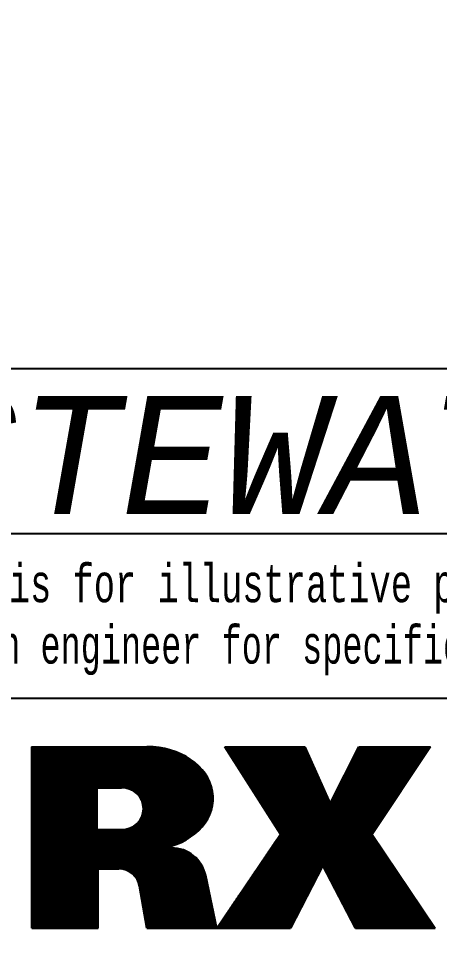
# Model space of a CAD drawing. Extents: x -13 to 356, y -85 to 125.
# Drawn here: x 16.907 to 19.049, y 3.164 to 7.893 of the extents above; entities that cross this region are included whole.
import ezdxf
from ezdxf.enums import TextEntityAlignment as Align

# ---------------------------------------------------------------- set-up
doc = ezdxf.new("R2010")
doc.units = 0
doc.header["$MEASUREMENT"] = 0
doc.layers.add('1', color=7, linetype='Continuous')
doc.layers.add('2', color=7, linetype='Continuous')
doc.styles.get("Standard").update_dxf_attribs({"font": 'monotxt.shx'})

# ---------------------------------------------------------------- blocks, each defined once
blk = doc.blocks.new('*U33', base_point=(17.4315, 3.87))
at = {"layer": '1', "color": 1, "linetype": 'Continuous'}
blk.add_arc((17.4315, 3.87), 0.1111, 90, 270, dxfattribs=at)
blk = doc.blocks.new('*U38', base_point=(17.5603, 3.9233))
at = {"layer": '1', "color": 1, "linetype": 'Continuous'}
blk.add_arc((17.5603, 3.9233), 0.3377, 105.2074, 270, dxfattribs=at)
blk = doc.blocks.new('*X13')
at = {"layer": '1', "color": 1, "linetype": 'Continuous'}
for p, q in [((-0.537, 0.2182), (-0.228, 0.5272)), ((-0.537, 0.221), (-0.2308, 0.5272)), ((-0.537, 0.2239), (-0.2336, 0.5272)), ((-0.537, 0.2267), (-0.2365, 0.5272)), ((-0.537, 0.2295), (-0.2393, 0.5272)), ((-0.537, 0.2324), (-0.2421, 0.5272)), ((-0.537, 0.2352), (-0.245, 0.5272)), ((-0.537, 0.238), (-0.2478, 0.5272)), ((-0.537, 0.2408), (-0.2506, 0.5272)), ((-0.537, 0.2437), (-0.2534, 0.5272)), ((-0.537, 0.2465), (-0.2563, 0.5272)), ((-0.537, 0.2493), (-0.2591, 0.5272)), ((-0.537, 0.2522), (-0.2619, 0.5272)), ((-0.537, 0.255), (-0.2648, 0.5272)), ((-0.537, 0.2578), (-0.2676, 0.5272)), ((-0.537, 0.2606), (-0.2704, 0.5272)), ((-0.537, 0.2635), (-0.2732, 0.5272)), ((-0.537, 0.2663), (-0.2761, 0.5272)), ((-0.537, 0.2691), (-0.2789, 0.5272)), ((-0.537, 0.272), (-0.2817, 0.5272)), ((-0.537, 0.2748), (-0.2846, 0.5272)), ((-0.537, 0.2776), (-0.2874, 0.5272)), ((-0.537, 0.2804), (-0.2902, 0.5272)), ((-0.537, 0.2833), (-0.293, 0.5272)), ((-0.537, 0.2861), (-0.2959, 0.5272)), ((-0.537, 0.2889), (-0.2987, 0.5272)), ((-0.537, 0.2918), (-0.3015, 0.5272)), ((-0.537, 0.2946), (-0.3044, 0.5272)), ((-0.537, 0.2974), (-0.3072, 0.5272)), ((-0.537, 0.3002), (-0.31, 0.5272)), ((-0.537, 0.3031), (-0.3128, 0.5272)), ((-0.537, 0.3059), (-0.3157, 0.5272)), ((-0.537, 0.3087), (-0.3185, 0.5272)), ((-0.537, 0.3116), (-0.3213, 0.5272)), ((-0.537, 0.3144), (-0.3242, 0.5272)), ((-0.537, 0.3172), (-0.327, 0.5272)), ((-0.537, 0.32), (-0.3298, 0.5272)), ((-0.537, 0.3229), (-0.3326, 0.5272)), ((-0.537, 0.3257), (-0.3355, 0.5272)), ((-0.537, 0.3285), (-0.3383, 0.5272)), ((-0.537, 0.3314), (-0.3411, 0.5272)), ((-0.537, 0.3342), (-0.344, 0.5272)), ((-0.537, 0.337), (-0.3468, 0.5272)), ((-0.537, 0.3398), (-0.3496, 0.5272)), ((-0.537, 0.3427), (-0.3524, 0.5272)), ((-0.537, 0.3455), (-0.3553, 0.5272)), ((-0.537, 0.3483), (-0.3581, 0.5272)), ((-0.537, 0.3512), (-0.3609, 0.5272)), ((-0.537, 0.354), (-0.3638, 0.5272)), ((-0.537, 0.3568), (-0.3666, 0.5272)), ((-0.537, 0.3596), (-0.3694, 0.5272)), ((-0.537, 0.3625), (-0.3722, 0.5272)), ((-0.537, 0.3653), (-0.3751, 0.5272)), ((-0.537, 0.3681), (-0.3779, 0.5272)), ((-0.537, 0.371), (-0.3807, 0.5272)), ((-0.537, 0.3738), (-0.3835, 0.5272)), ((-0.537, 0.3766), (-0.3864, 0.5272)), ((-0.537, 0.3794), (-0.3892, 0.5272)), ((-0.537, 0.3823), (-0.392, 0.5272)), ((-0.537, 0.3851), (-0.3949, 0.5272)), ((-0.537, 0.3879), (-0.3977, 0.5272)), ((-0.537, 0.3908), (-0.4005, 0.5272)), ((-0.537, 0.3936), (-0.4033, 0.5272)), ((-0.537, 0.3964), (-0.4062, 0.5272)), ((-0.537, 0.3992), (-0.409, 0.5272)), ((-0.537, 0.4021), (-0.4118, 0.5272)), ((-0.537, 0.4049), (-0.4147, 0.5272)), ((-0.537, 0.4077), (-0.4175, 0.5272)), ((-0.537, 0.4105), (-0.4203, 0.5272)), ((-0.537, 0.4134), (-0.4231, 0.5272)), ((-0.537, 0.4162), (-0.426, 0.5272)), ((-0.537, 0.419), (-0.4288, 0.5272)), ((-0.537, 0.4219), (-0.4316, 0.5272)), ((-0.537, 0.4247), (-0.4345, 0.5272)), ((-0.537, 0.4275), (-0.4373, 0.5272)), ((-0.537, 0.4303), (-0.4401, 0.5272)), ((-0.537, 0.4332), (-0.4429, 0.5272)), ((-0.537, 0.436), (-0.4458, 0.5272)), ((-0.537, 0.4388), (-0.4486, 0.5272)), ((-0.537, 0.4417), (-0.4514, 0.5272)), ((-0.537, 0.4445), (-0.4543, 0.5272)), ((-0.537, 0.4473), (-0.4571, 0.5272)), ((-0.537, 0.4501), (-0.4599, 0.5272)), ((-0.537, 0.453), (-0.4627, 0.5272)), ((-0.537, 0.4558), (-0.4656, 0.5272)), ((-0.537, 0.4586), (-0.4684, 0.5272)), ((-0.537, 0.4615), (-0.4712, 0.5272)), ((-0.537, 0.4643), (-0.4741, 0.5272)), ((-0.537, 0.4671), (-0.4769, 0.5272)), ((-0.537, 0.4699), (-0.4797, 0.5272)), ((-0.537, 0.4728), (-0.4825, 0.5272)), ((-0.537, 0.4756), (-0.4854, 0.5272)), ((-0.537, 0.4784), (-0.4882, 0.5272)), ((-0.537, 0.4813), (-0.491, 0.5272)), ((-0.537, 0.4841), (-0.4939, 0.5272)), ((-0.537, 0.4869), (-0.4967, 0.5272)), ((-0.537, 0.4897), (-0.4995, 0.5272)), ((-0.537, 0.4926), (-0.5023, 0.5272)), ((-0.537, 0.4954), (-0.5052, 0.5272)), ((-0.537, 0.4982), (-0.508, 0.5272)), ((-0.537, 0.5011), (-0.5108, 0.5272)), ((-0.537, 0.5039), (-0.5137, 0.5272)), ((-0.537, 0.5067), (-0.5165, 0.5272)), ((-0.537, 0.5095), (-0.5193, 0.5272)), ((-0.537, 0.5124), (-0.5221, 0.5272)), ((-0.537, 0.5152), (-0.525, 0.5272)), ((-0.537, 0.518), (-0.5278, 0.5272)), ((-0.537, 0.5209), (-0.5306, 0.5272)), ((-0.537, 0.5237), (-0.5335, 0.5272)), ((-0.537, 0.5265), (-0.5363, 0.5272)), ((-0.3445, 0.4079), (-0.2252, 0.5272)), ((-0.3417, 0.4079), (-0.2223, 0.5272)), ((-0.3388, 0.4079), (-0.2195, 0.5272)), ((-0.336, 0.4079), (-0.2167, 0.5272)), ((-0.3332, 0.4079), (-0.2138, 0.5272)), ((-0.3304, 0.4079), (-0.211, 0.5272)), ((-0.3275, 0.4079), (-0.2082, 0.5272)), ((-0.3247, 0.4079), (-0.2054, 0.5272)), ((-0.3219, 0.4079), (-0.2025, 0.5272)), ((-0.319, 0.4079), (-0.1997, 0.5272)), ((-0.3162, 0.4079), (-0.1969, 0.5272)), ((-0.3134, 0.4079), (-0.1942, 0.5271)), ((-0.3106, 0.4079), (-0.1914, 0.527)), ((-0.3077, 0.4079), (-0.1887, 0.5269)), ((-0.3049, 0.4079), (-0.1861, 0.5267)), ((-0.3021, 0.4079), (-0.1834, 0.5265)), ((-0.2992, 0.4079), (-0.1808, 0.5263)), ((-0.2964, 0.4079), (-0.1782, 0.5261)), ((-0.2936, 0.4079), (-0.1756, 0.5258)), ((-0.2908, 0.4079), (-0.1731, 0.5255)), ((-0.2879, 0.4079), (-0.1706, 0.5252)), ((-0.2851, 0.4079), (-0.1681, 0.5249)), ((-0.2823, 0.4079), (-0.1656, 0.5245)), ((-0.2794, 0.4079), (-0.1631, 0.5242)), ((-0.2766, 0.4079), (-0.1607, 0.5238)), ((-0.2738, 0.4078), (-0.1583, 0.5233)), ((-0.2711, 0.4077), (-0.1559, 0.5229)), ((-0.2685, 0.4075), (-0.1536, 0.5224)), ((-0.266, 0.4072), (-0.1512, 0.522)), ((-0.2635, 0.4068), (-0.1489, 0.5215)), ((-0.2612, 0.4063), (-0.1466, 0.5209)), ((-0.2589, 0.4058), (-0.1443, 0.5204)), ((-0.2567, 0.4051), (-0.142, 0.5198)), ((-0.2546, 0.4045), (-0.1398, 0.5192)), ((-0.2525, 0.4037), (-0.1375, 0.5187)), ((-0.2504, 0.4029), (-0.1353, 0.518)), ((-0.2485, 0.4021), (-0.1331, 0.5174)), ((-0.2465, 0.4012), (-0.131, 0.5167)), ((-0.2447, 0.4002), (-0.1288, 0.5161)), ((-0.2428, 0.3992), (-0.1267, 0.5154)), ((-0.2411, 0.3982), (-0.1246, 0.5147)), ((-0.2393, 0.3971), (-0.1224, 0.5139)), ((-0.2377, 0.3959), (-0.1204, 0.5132)), ((-0.236, 0.3947), (-0.1183, 0.5124)), ((-0.2345, 0.3935), (-0.1162, 0.5117)), ((-0.2329, 0.3922), (-0.1142, 0.5109)), ((-0.2314, 0.3908), (-0.1122, 0.5101)), ((-0.23, 0.3894), (-0.1102, 0.5092)), ((-0.2286, 0.388), (-0.1082, 0.5084)), ((-0.2272, 0.3865), (-0.1062, 0.5075)), ((-0.2259, 0.385), (-0.1043, 0.5067)), ((-0.2246, 0.3835), (-0.1023, 0.5058)), ((-0.2234, 0.3819), (-0.1004, 0.5049)), ((-0.2223, 0.3802), (-0.0985, 0.5039)), ((-0.2211, 0.3785), (-0.0966, 0.503)), ((-0.2201, 0.3767), (-0.0948, 0.502)), ((-0.2191, 0.3749), (-0.0929, 0.5011)), ((-0.2181, 0.373), (-0.0911, 0.5001)), ((-0.2172, 0.3711), (-0.0892, 0.4991)), ((-0.2163, 0.3691), (-0.0874, 0.498)), ((-0.2156, 0.3671), (-0.0856, 0.497)), ((-0.2148, 0.365), (-0.0839, 0.496)), ((-0.2142, 0.3628), (-0.0821, 0.4949)), ((-0.2136, 0.3606), (-0.0804, 0.4938)), ((-0.2131, 0.3583), (-0.0786, 0.4927)), ((-0.2127, 0.3559), (-0.0769, 0.4916)), ((-0.2123, 0.3534), (-0.0752, 0.4905)), ((-0.2121, 0.3508), (-0.0735, 0.4893)), ((-0.212, 0.348), (-0.0719, 0.4882)), ((-0.212, 0.3452), (-0.0702, 0.487)), ((-0.5327, -0.0009), (-0.0561, 0.4756)), ((-0.5298, -0.0009), (-0.0546, 0.4743)), ((-0.527, -0.0009), (-0.0532, 0.4729)), ((-0.5242, -0.0009), (-0.0517, 0.4715)), ((-0.5214, -0.0009), (-0.0503, 0.4701)), ((-0.5185, -0.0009), (-0.0489, 0.4687)), ((-0.343, 0.1717), (-0.0475, 0.4673)), ((-0.3402, 0.1717), (-0.0461, 0.4659)), ((-0.3374, 0.1717), (-0.0447, 0.4644)), ((-0.3346, 0.1717), (-0.0434, 0.4629)), ((-0.3317, 0.1717), (-0.042, 0.4614)), ((-0.3289, 0.1717), (-0.0407, 0.4599)), ((-0.2269, 0.3077), (-0.0576, 0.477)), ((-0.2198, 0.3176), (-0.0591, 0.4783)), ((-0.2169, 0.3233), (-0.0607, 0.4796)), ((-0.2151, 0.3279), (-0.0622, 0.4808)), ((-0.2139, 0.332), (-0.0638, 0.4821)), ((-0.2131, 0.3356), (-0.0654, 0.4833)), ((-0.2125, 0.339), (-0.067, 0.4846)), ((-0.2122, 0.3422), (-0.0686, 0.4858)), ((-0.3261, 0.1717), (-0.0395, 0.4584)), ((-0.3232, 0.1717), (-0.0382, 0.4568)), ((-0.3204, 0.1717), (-0.0369, 0.4552)), ((-0.3176, 0.1717), (-0.0357, 0.4536)), ((-0.3148, 0.1717), (-0.0345, 0.452)), ((-0.3119, 0.1717), (-0.0333, 0.4504)), ((-0.3091, 0.1717), (-0.0321, 0.4487)), ((-0.3063, 0.1717), (-0.031, 0.447)), ((-0.3034, 0.1717), (-0.0298, 0.4453)), ((-0.3006, 0.1717), (-0.0287, 0.4436)), ((-0.2978, 0.1717), (-0.0276, 0.4419)), ((-0.295, 0.1717), (-0.0266, 0.4401)), ((-0.2921, 0.1717), (-0.0255, 0.4383)), ((-0.2893, 0.1717), (-0.0245, 0.4365)), ((-0.2865, 0.1717), (-0.0235, 0.4347)), ((-0.2836, 0.1717), (-0.0225, 0.4328)), ((-0.537, 0.2154), (-0.3465, 0.4058)), ((-0.2809, 0.1717), (-0.0216, 0.4309)), ((-0.2782, 0.1715), (-0.0207, 0.429)), ((-0.2756, 0.1713), (-0.0198, 0.4271)), ((-0.2731, 0.1709), (-0.0189, 0.4251)), ((-0.2708, 0.1705), (-0.0181, 0.4232)), ((-0.2685, 0.17), (-0.0173, 0.4211)), ((-0.2662, 0.1694), (-0.0165, 0.4191)), ((-0.2641, 0.1687), (-0.0157, 0.417)), ((-0.262, 0.168), (-0.015, 0.4149)), ((-0.2599, 0.1672), (-0.0143, 0.4128)), ((-0.2579, 0.1663), (-0.0137, 0.4106)), ((-0.256, 0.1654), (-0.013, 0.4084)), ((-0.2542, 0.1644), (-0.0124, 0.4062)), ((-0.537, 0.2126), (-0.3465, 0.403)), ((-0.537, 0.2097), (-0.3465, 0.4002)), ((-0.537, 0.2069), (-0.3465, 0.3973)), ((-0.537, 0.2041), (-0.3465, 0.3945)), ((-0.537, 0.2012), (-0.3465, 0.3917)), ((-0.537, 0.1984), (-0.3465, 0.3888)), ((-0.537, 0.1956), (-0.3465, 0.386)), ((-0.537, 0.1928), (-0.3465, 0.3832)), ((-0.537, 0.1899), (-0.3465, 0.3804)), ((-0.2524, 0.1634), (-0.0119, 0.4039)), ((-0.2506, 0.1624), (-0.0114, 0.4016)), ((-0.2489, 0.1612), (-0.0109, 0.3992)), ((-0.2472, 0.1601), (-0.0105, 0.3968)), ((-0.2456, 0.1589), (-0.0101, 0.3944)), ((-0.244, 0.1576), (-0.0098, 0.3919)), ((-0.2425, 0.1563), (-0.0095, 0.3893)), ((-0.241, 0.1549), (-0.0092, 0.3868)), ((-0.2396, 0.1535), (-0.009, 0.3841)), ((-0.2382, 0.1521), (-0.0089, 0.3814)), ((-0.2369, 0.1506), (-0.0089, 0.3786)), ((-0.537, 0.1871), (-0.3465, 0.3775)), ((-0.537, 0.1843), (-0.3465, 0.3747)), ((-0.537, 0.1814), (-0.3465, 0.3719)), ((-0.537, 0.1786), (-0.3465, 0.369)), ((-0.537, 0.1758), (-0.3465, 0.3662)), ((-0.537, 0.173), (-0.3465, 0.3634)), ((-0.537, 0.1701), (-0.3465, 0.3606)), ((-0.537, 0.1673), (-0.3465, 0.3577)), ((-0.537, 0.1645), (-0.3465, 0.3549)), ((-0.537, 0.1616), (-0.3465, 0.3521)), ((-0.2356, 0.149), (-0.0089, 0.3758)), ((-0.1484, 0.2335), (-0.0089, 0.3729)), ((-0.1447, 0.2343), (-0.0091, 0.3699)), ((-0.1409, 0.2352), (-0.0093, 0.3669)), ((-0.1371, 0.2363), (-0.0097, 0.3637)), ((-0.1331, 0.2374), (-0.0101, 0.3604)), ((-0.129, 0.2387), (-0.0106, 0.3571)), ((-0.1248, 0.24), (-0.0113, 0.3536)), ((-0.537, 0.1588), (-0.3465, 0.3492)), ((-0.537, 0.156), (-0.3465, 0.3464)), ((-0.537, 0.1532), (-0.3465, 0.3436)), ((-0.537, 0.1503), (-0.3465, 0.3408)), ((-0.537, 0.1475), (-0.3465, 0.3379)), ((-0.537, 0.1447), (-0.3465, 0.3351)), ((-0.537, 0.1418), (-0.3465, 0.3323)), ((-0.537, 0.139), (-0.3465, 0.3295)), ((-0.537, 0.1362), (-0.3465, 0.3266)), ((-0.1205, 0.2415), (-0.0121, 0.3499)), ((-0.116, 0.2432), (-0.0131, 0.3461)), ((-0.1113, 0.2451), (-0.0143, 0.3421)), ((-0.1063, 0.2472), (-0.0157, 0.3379)), ((-0.1011, 0.2496), (-0.0174, 0.3333)), ((-0.0955, 0.2524), (-0.0194, 0.3285)), ((-0.537, 0.1334), (-0.3465, 0.3238)), ((-0.537, 0.1305), (-0.3465, 0.321)), ((-0.537, 0.1277), (-0.3465, 0.3181)), ((-0.537, 0.1249), (-0.3465, 0.3153)), ((-0.537, 0.1221), (-0.3465, 0.3125)), ((-0.537, 0.1192), (-0.3465, 0.3097)), ((-0.537, 0.1164), (-0.3465, 0.3068)), ((-0.537, 0.1136), (-0.3465, 0.304)), ((-0.537, 0.1107), (-0.3465, 0.3012)), ((-0.537, 0.1079), (-0.3465, 0.2983)), ((-0.5355, -0.0009), (-0.2326, 0.302)), ((-0.0895, 0.2556), (-0.022, 0.3231)), ((-0.0827, 0.2595), (-0.0252, 0.317)), ((-0.0748, 0.2646), (-0.0296, 0.3098)), ((-0.0642, 0.2724), (-0.0367, 0.2999)), ((-0.537, 0.1051), (-0.3465, 0.2955)), ((-0.537, 0.0004), (-0.2426, 0.2948)), ((-0.537, 0.1023), (-0.3465, 0.2927)), ((-0.537, 0.0033), (-0.2484, 0.2918)), ((-0.537, 0.0061), (-0.2532, 0.2899)), ((-0.537, 0.0994), (-0.3465, 0.2899)), ((-0.537, 0.0089), (-0.2574, 0.2885)), ((-0.537, 0.0117), (-0.2612, 0.2876)), ((-0.537, 0.0966), (-0.3465, 0.287)), ((-0.537, 0.0146), (-0.2647, 0.2869)), ((-0.537, 0.0174), (-0.268, 0.2864)), ((-0.537, 0.0202), (-0.2711, 0.2861)), ((-0.537, 0.0231), (-0.274, 0.286)), ((-0.537, 0.0259), (-0.2769, 0.286)), ((-0.537, 0.0287), (-0.2797, 0.286)), ((-0.537, 0.0315), (-0.2825, 0.286)), ((-0.537, 0.0344), (-0.2853, 0.286)), ((-0.537, 0.0372), (-0.2882, 0.286)), ((-0.537, 0.04), (-0.291, 0.286)), ((-0.537, 0.0429), (-0.2938, 0.286)), ((-0.537, 0.0457), (-0.2967, 0.286)), ((-0.537, 0.0485), (-0.2995, 0.286)), ((-0.537, 0.0513), (-0.3023, 0.286)), ((-0.537, 0.0542), (-0.3051, 0.286)), ((-0.537, 0.057), (-0.308, 0.286)), ((-0.537, 0.0598), (-0.3108, 0.286)), ((-0.537, 0.0627), (-0.3136, 0.286)), ((-0.537, 0.0655), (-0.3165, 0.286)), ((-0.537, 0.0683), (-0.3193, 0.286)), ((-0.537, 0.0711), (-0.3221, 0.286)), ((-0.537, 0.074), (-0.3249, 0.286)), ((-0.537, 0.0768), (-0.3278, 0.286)), ((-0.537, 0.0796), (-0.3306, 0.286)), ((-0.537, 0.0825), (-0.3334, 0.286)), ((-0.537, 0.0853), (-0.3363, 0.286)), ((-0.537, 0.0881), (-0.3391, 0.286)), ((-0.537, 0.0909), (-0.3419, 0.286)), ((-0.537, 0.0938), (-0.3447, 0.286)), ((-0.2344, 0.1475), (-0.149, 0.2328)), ((-0.2332, 0.1458), (-0.1462, 0.2328)), ((-0.2321, 0.1441), (-0.1433, 0.2328)), ((-0.231, 0.1424), (-0.1405, 0.2328)), ((-0.2299, 0.1406), (-0.1377, 0.2328)), ((-0.2289, 0.1388), (-0.1349, 0.2328)), ((-0.228, 0.1369), (-0.132, 0.2328)), ((-0.2271, 0.1349), (-0.1292, 0.2328)), ((-0.2263, 0.1329), (-0.1264, 0.2328)), ((-0.2255, 0.1309), (-0.1237, 0.2326)), ((-0.2248, 0.1287), (-0.1211, 0.2324)), ((-0.2242, 0.1265), (-0.1186, 0.2322)), ((-0.2236, 0.1243), (-0.116, 0.2318)), ((-0.2232, 0.1219), (-0.1136, 0.2315)), ((-0.2227, 0.1195), (-0.1112, 0.231)), ((-0.2223, 0.1171), (-0.1088, 0.2306)), ((-0.2219, 0.1147), (-0.1065, 0.23)), ((-0.2215, 0.1123), (-0.1043, 0.2295)), ((-0.2211, 0.1099), (-0.1021, 0.2289)), ((-0.2206, 0.1075), (-0.0999, 0.2282)), ((-0.2202, 0.105), (-0.0978, 0.2275)), ((-0.2198, 0.1026), (-0.0957, 0.2268)), ((-0.2194, 0.1002), (-0.0936, 0.226)), ((-0.219, 0.0978), (-0.0916, 0.2252)), ((-0.2185, 0.0954), (-0.0896, 0.2244)), ((-0.2181, 0.093), (-0.0876, 0.2235)), ((-0.2177, 0.0906), (-0.0857, 0.2226)), ((-0.2173, 0.0882), (-0.0838, 0.2216)), ((-0.2169, 0.0858), (-0.082, 0.2207)), ((-0.2165, 0.0834), (-0.0802, 0.2197)), ((-0.216, 0.081), (-0.0784, 0.2186)), ((-0.2156, 0.0785), (-0.0766, 0.2175)), ((-0.2152, 0.0761), (-0.0749, 0.2164)), ((-0.2148, 0.0737), (-0.0732, 0.2153)), ((-0.2144, 0.0713), (-0.0715, 0.2142)), ((-0.2139, 0.0689), (-0.0699, 0.213)), ((-0.2135, 0.0665), (-0.0683, 0.2118)), ((-0.2131, 0.0641), (-0.0667, 0.2105)), ((-0.2127, 0.0617), (-0.0651, 0.2092)), ((-0.2123, 0.0593), (-0.0636, 0.2079)), ((-0.2118, 0.0569), (-0.0621, 0.2066)), ((-0.2114, 0.0544), (-0.0606, 0.2053)), ((-0.211, 0.052), (-0.0592, 0.2039)), ((-0.2106, 0.0496), (-0.0578, 0.2025)), ((-0.2102, 0.0472), (-0.0564, 0.201)), ((-0.2098, 0.0448), (-0.055, 0.1995)), ((-0.2093, 0.0424), (-0.0537, 0.198)), ((-0.2089, 0.04), (-0.0524, 0.1965)), ((-0.2085, 0.0376), (-0.0511, 0.195)), ((-0.2081, 0.0352), (-0.0499, 0.1934)), ((-0.2077, 0.0328), (-0.0486, 0.1918)), ((-0.2072, 0.0303), (-0.0474, 0.1901)), ((-0.5157, -0.0009), (-0.344, 0.1708)), ((-0.5129, -0.0009), (-0.344, 0.1679)), ((-0.51, -0.0009), (-0.344, 0.1651)), ((-0.5072, -0.0009), (-0.344, 0.1623)), ((-0.2068, 0.0279), (-0.0463, 0.1885)), ((-0.2064, 0.0255), (-0.0452, 0.1868)), ((-0.206, 0.0231), (-0.0441, 0.1851)), ((-0.2056, 0.0207), (-0.043, 0.1833)), ((-0.2052, 0.0183), (-0.0419, 0.1815)), ((-0.2047, 0.0159), (-0.0409, 0.1797)), ((-0.2043, 0.0135), (-0.0399, 0.1778)), ((-0.2039, 0.0111), (-0.039, 0.176)), ((-0.2035, 0.0087), (-0.0381, 0.174)), ((-0.2031, 0.0062), (-0.0372, 0.1721)), ((-0.2026, 0.0038), (-0.0364, 0.1701)), ((-0.2022, 0.0014), (-0.0356, 0.1681)), ((-0.2017, -0.0009), (-0.0348, 0.166)), ((-0.1989, -0.0009), (-0.034, 0.1639)), ((-0.5044, -0.0009), (-0.344, 0.1595)), ((-0.5016, -0.0009), (-0.344, 0.1566)), ((-0.4987, -0.0009), (-0.344, 0.1538)), ((-0.4959, -0.0009), (-0.344, 0.151)), ((-0.4931, -0.0009), (-0.344, 0.1481)), ((-0.4902, -0.0009), (-0.344, 0.1453)), ((-0.4874, -0.0009), (-0.344, 0.1425)), ((-0.4846, -0.0009), (-0.344, 0.1397)), ((-0.4818, -0.0009), (-0.344, 0.1368)), ((-0.1961, -0.0009), (-0.0333, 0.1618)), ((-0.1933, -0.0009), (-0.0327, 0.1596)), ((-0.1904, -0.0009), (-0.0321, 0.1574)), ((-0.1876, -0.0009), (-0.0315, 0.1552)), ((-0.1848, -0.0009), (-0.031, 0.1529)), ((-0.1819, -0.0009), (-0.0305, 0.1505)), ((-0.1791, -0.0009), (-0.03, 0.1482)), ((-0.1763, -0.0009), (-0.0295, 0.1459)), ((-0.1735, -0.0009), (-0.029, 0.1435)), ((-0.1706, -0.0009), (-0.0285, 0.1412)), ((-0.1678, -0.0009), (-0.028, 0.1389)), ((-0.165, -0.0009), (-0.0275, 0.1365)), ((-0.4789, -0.0009), (-0.344, 0.134)), ((-0.4761, -0.0009), (-0.344, 0.1312)), ((-0.4733, -0.0009), (-0.344, 0.1283)), ((-0.4704, -0.0009), (-0.344, 0.1255)), ((-0.4676, -0.0009), (-0.344, 0.1227)), ((-0.4648, -0.0009), (-0.344, 0.1199)), ((-0.462, -0.0009), (-0.344, 0.117)), ((-0.4591, -0.0009), (-0.344, 0.1142)), ((-0.4563, -0.0009), (-0.344, 0.1114)), ((-0.4535, -0.0009), (-0.344, 0.1085)), ((-0.1621, -0.0009), (-0.027, 0.1342)), ((-0.1593, -0.0009), (-0.0266, 0.1318)), ((-0.1565, -0.0009), (-0.0261, 0.1295)), ((-0.1537, -0.0009), (-0.0256, 0.1272)), ((-0.1508, -0.0009), (-0.0251, 0.1248)), ((-0.148, -0.0009), (-0.0246, 0.1225)), ((-0.1452, -0.0009), (-0.0241, 0.1202)), ((-0.1423, -0.0009), (-0.0236, 0.1178)), ((-0.1395, -0.0009), (-0.0231, 0.1155)), ((-0.1367, -0.0009), (-0.0226, 0.1131)), ((-0.1339, -0.0009), (-0.0221, 0.1108)), ((-0.131, -0.0009), (-0.0216, 0.1085)), ((-0.4506, -0.0009), (-0.344, 0.1057)), ((-0.4478, -0.0009), (-0.344, 0.1029)), ((-0.445, -0.0009), (-0.344, 0.1001)), ((-0.4422, -0.0009), (-0.344, 0.0972)), ((-0.4393, -0.0009), (-0.344, 0.0944)), ((-0.4365, -0.0009), (-0.344, 0.0916)), ((-0.4337, -0.0009), (-0.344, 0.0887)), ((-0.4308, -0.0009), (-0.344, 0.0859)), ((-0.428, -0.0009), (-0.344, 0.0831)), ((-0.1282, -0.0009), (-0.0212, 0.1061)), ((-0.1254, -0.0009), (-0.0207, 0.1038)), ((-0.1225, -0.0009), (-0.0202, 0.1014)), ((-0.1197, -0.0009), (-0.0197, 0.0991)), ((-0.1169, -0.0009), (-0.0192, 0.0968)), ((-0.1141, -0.0009), (-0.0187, 0.0944)), ((-0.1112, -0.0009), (-0.0182, 0.0921)), ((-0.1084, -0.0009), (-0.0177, 0.0898)), ((-0.1056, -0.0009), (-0.0172, 0.0874)), ((-0.1027, -0.0009), (-0.0167, 0.0851)), ((-0.0999, -0.0009), (-0.0162, 0.0827)), ((-0.4252, -0.0009), (-0.344, 0.0803)), ((-0.4224, -0.0009), (-0.344, 0.0774)), ((-0.4195, -0.0009), (-0.344, 0.0746)), ((-0.4167, -0.0009), (-0.344, 0.0718)), ((-0.4139, -0.0009), (-0.344, 0.0689)), ((-0.411, -0.0009), (-0.344, 0.0661)), ((-0.4082, -0.0009), (-0.344, 0.0633)), ((-0.4054, -0.0009), (-0.344, 0.0605)), ((-0.4026, -0.0009), (-0.344, 0.0576)), ((-0.3997, -0.0009), (-0.344, 0.0548)), ((-0.0971, -0.0009), (-0.0158, 0.0804)), ((-0.0943, -0.0009), (-0.0153, 0.0781)), ((-0.0914, -0.0009), (-0.0148, 0.0757)), ((-0.0886, -0.0009), (-0.0143, 0.0734)), ((-0.0858, -0.0009), (-0.0138, 0.0711)), ((-0.0829, -0.0009), (-0.0133, 0.0687)), ((-0.0801, -0.0009), (-0.0128, 0.0664)), ((-0.0773, -0.0009), (-0.0123, 0.064)), ((-0.0745, -0.0009), (-0.0118, 0.0617)), ((-0.0716, -0.0009), (-0.0113, 0.0594)), ((-0.0688, -0.0009), (-0.0109, 0.057)), ((-0.066, -0.0009), (-0.0104, 0.0547)), ((-0.3969, -0.0009), (-0.344, 0.052)), ((-0.3941, -0.0009), (-0.344, 0.0491)), ((-0.3912, -0.0009), (-0.344, 0.0463)), ((-0.3884, -0.0009), (-0.344, 0.0435)), ((-0.3856, -0.0009), (-0.344, 0.0407)), ((-0.3828, -0.0009), (-0.344, 0.0378)), ((-0.3799, -0.0009), (-0.344, 0.035)), ((-0.3771, -0.0009), (-0.344, 0.0322)), ((-0.3743, -0.0009), (-0.344, 0.0293)), ((-0.0631, -0.0009), (-0.0099, 0.0524)), ((-0.0603, -0.0009), (-0.0094, 0.05)), ((-0.0575, -0.0009), (-0.0089, 0.0477)), ((-0.0547, -0.0009), (-0.0084, 0.0453)), ((-0.0518, -0.0009), (-0.0079, 0.043)), ((-0.049, -0.0009), (-0.0074, 0.0407)), ((-0.0462, -0.0009), (-0.0069, 0.0383)), ((-0.0433, -0.0009), (-0.0064, 0.036)), ((-0.0405, -0.0009), (-0.0059, 0.0337)), ((-0.0377, -0.0009), (-0.0055, 0.0313)), ((-0.0349, -0.0009), (-0.005, 0.029)), ((-0.3714, -0.0009), (-0.344, 0.0265)), ((-0.3686, -0.0009), (-0.344, 0.0237)), ((-0.3658, -0.0009), (-0.344, 0.0209)), ((-0.363, -0.0009), (-0.344, 0.018)), ((-0.3601, -0.0009), (-0.344, 0.0152)), ((-0.3573, -0.0009), (-0.344, 0.0124)), ((-0.3545, -0.0009), (-0.344, 0.0095)), ((-0.3516, -0.0009), (-0.344, 0.0067)), ((-0.3488, -0.0009), (-0.344, 0.0039)), ((-0.346, -0.0009), (-0.344, 0.0011)), ((-0.032, -0.0009), (-0.0045, 0.0266)), ((-0.0292, -0.0009), (-0.004, 0.0243)), ((-0.0264, -0.0009), (-0.0035, 0.022)), ((-0.0235, -0.0009), (-0.003, 0.0196)), ((-0.0207, -0.0009), (-0.0025, 0.0173)), ((-0.0179, -0.0009), (-0.002, 0.0149)), ((-0.0151, -0.0009), (-0.0015, 0.0126)), ((-0.0122, -0.0009), (-0.001, 0.0103)), ((-0.0094, -0.0009), (-0.0006, 0.0079)), ((-0.0066, -0.0009), (-0.0001, 0.0056)), ((-0.0037, -0.0009), (0.0004, 0.0033)), ((-0.0009, -0.0009), (0.0009, 0.0009))]:
    blk.add_line(p, q, dxfattribs=at)
blk = doc.blocks.new('*X14')
at = {"layer": '1', "color": 1, "linetype": 'Continuous'}
for p, q in [((-0.6338, -0.0002), (-0.1057, 0.5279)), ((-0.631, -0.0002), (-0.1029, 0.5279)), ((-0.6307, 0.0057), (-0.1085, 0.5279)), ((-0.6282, -0.0002), (-0.1, 0.5279)), ((-0.6253, -0.0002), (-0.0972, 0.5279)), ((-0.6248, 0.0144), (-0.1113, 0.5279)), ((-0.6225, -0.0002), (-0.0944, 0.5279)), ((-0.6197, -0.0002), (-0.0915, 0.5279)), ((-0.6189, 0.0231), (-0.1142, 0.5279)), ((-0.6168, -0.0002), (-0.0887, 0.5279)), ((-0.614, -0.0002), (-0.0859, 0.5279)), ((-0.613, 0.0318), (-0.117, 0.5279)), ((-0.6112, -0.0002), (-0.0831, 0.5279)), ((-0.6102, 0.5268), (-0.6091, 0.5279)), ((-0.6091, 0.5251), (-0.6063, 0.5279)), ((-0.6084, -0.0002), (-0.0802, 0.5279)), ((-0.608, 0.5234), (-0.6035, 0.5279)), ((-0.6072, 0.0406), (-0.1198, 0.5279)), ((-0.6069, 0.5217), (-0.6007, 0.5279)), ((-0.6058, 0.5199), (-0.5978, 0.5279)), ((-0.6055, -0.0002), (-0.0774, 0.5279)), ((-0.6047, 0.5182), (-0.595, 0.5279)), ((-0.6036, 0.5165), (-0.5922, 0.5279)), ((-0.6027, -0.0002), (-0.0746, 0.5279)), ((-0.6025, 0.5147), (-0.5893, 0.5279)), ((-0.6014, 0.513), (-0.5865, 0.5279)), ((-0.6013, 0.0493), (-0.1227, 0.5279)), ((-0.6003, 0.5113), (-0.5837, 0.5279)), ((-0.5999, -0.0002), (-0.0717, 0.5279)), ((-0.5992, 0.5095), (-0.5809, 0.5279)), ((-0.5981, 0.5078), (-0.578, 0.5279)), ((-0.597, -0.0002), (-0.0689, 0.5279)), ((-0.597, 0.5061), (-0.5752, 0.5279)), ((-0.5959, 0.5043), (-0.5724, 0.5279)), ((-0.5954, 0.058), (-0.1255, 0.5279)), ((-0.5948, 0.5026), (-0.5695, 0.5279)), ((-0.5942, -0.0002), (-0.0661, 0.5279)), ((-0.5937, 0.5009), (-0.5667, 0.5279)), ((-0.5926, 0.4992), (-0.5639, 0.5279)), ((-0.5915, 0.4974), (-0.5611, 0.5279)), ((-0.5914, -0.0002), (-0.0633, 0.5279)), ((-0.5904, 0.4957), (-0.5582, 0.5279)), ((-0.5895, 0.0667), (-0.1283, 0.5279)), ((-0.5893, 0.494), (-0.5554, 0.5279)), ((-0.5886, -0.0002), (-0.0604, 0.5279)), ((-0.5882, 0.4922), (-0.5526, 0.5279)), ((-0.5871, 0.4905), (-0.5497, 0.5279)), ((-0.586, 0.4888), (-0.5469, 0.5279)), ((-0.5857, -0.0002), (-0.0576, 0.5279)), ((-0.5849, 0.487), (-0.5441, 0.5279)), ((-0.5838, 0.4853), (-0.5413, 0.5279)), ((-0.5837, 0.0754), (-0.1311, 0.5279)), ((-0.5829, -0.0002), (-0.0548, 0.5279)), ((-0.5827, 0.4836), (-0.5384, 0.5279)), ((-0.5816, 0.4819), (-0.5356, 0.5279)), ((-0.5805, 0.4801), (-0.5328, 0.5279)), ((-0.5801, -0.0002), (-0.0519, 0.5279)), ((-0.5794, 0.4784), (-0.5299, 0.5279)), ((-0.5783, 0.4767), (-0.5271, 0.5279)), ((-0.5778, 0.0841), (-0.134, 0.5279)), ((-0.5772, -0.0002), (-0.0491, 0.5279)), ((-0.5772, 0.4749), (-0.5243, 0.5279)), ((-0.5761, 0.4732), (-0.5215, 0.5279)), ((-0.575, 0.4715), (-0.5186, 0.5279)), ((-0.5744, -0.0002), (-0.0463, 0.5279)), ((-0.5739, 0.4697), (-0.5158, 0.5279)), ((-0.5729, 0.468), (-0.513, 0.5279)), ((-0.5719, 0.0928), (-0.1368, 0.5279)), ((-0.5718, 0.4663), (-0.5102, 0.5279)), ((-0.5716, -0.0002), (-0.0435, 0.5279)), ((-0.5707, 0.4645), (-0.5073, 0.5279)), ((-0.5696, 0.4628), (-0.5045, 0.5279)), ((-0.5688, -0.0002), (-0.0406, 0.5279)), ((-0.5685, 0.4611), (-0.5017, 0.5279)), ((-0.5674, 0.4594), (-0.4988, 0.5279)), ((-0.5663, 0.4576), (-0.496, 0.5279)), ((-0.5659, -0.0002), (-0.0378, 0.5279)), ((-0.5652, 0.4559), (-0.4932, 0.5279)), ((-0.5641, 0.4542), (-0.4904, 0.5279)), ((-0.5631, -0.0002), (-0.035, 0.5279)), ((-0.563, 0.4524), (-0.4875, 0.5279)), ((-0.5619, 0.4507), (-0.4847, 0.5279)), ((-0.5608, 0.449), (-0.4819, 0.5279)), ((-0.5603, -0.0002), (-0.0321, 0.5279)), ((-0.5597, 0.4472), (-0.479, 0.5279)), ((-0.5586, 0.4455), (-0.4762, 0.5279)), ((-0.5575, 0.4438), (-0.4734, 0.5279)), ((-0.5574, -0.0002), (-0.0293, 0.5279)), ((-0.5564, 0.4421), (-0.4706, 0.5279)), ((-0.5553, 0.4403), (-0.4677, 0.5279)), ((-0.5546, -0.0002), (-0.0265, 0.5279)), ((-0.5542, 0.4386), (-0.4649, 0.5279)), ((-0.5531, 0.4369), (-0.4621, 0.5279)), ((-0.552, 0.4351), (-0.4592, 0.5279)), ((-0.5518, -0.0002), (-0.0237, 0.5279)), ((-0.5509, 0.4334), (-0.4564, 0.5279)), ((-0.5498, 0.4317), (-0.4536, 0.5279)), ((-0.549, -0.0002), (-0.0208, 0.5279)), ((-0.5487, 0.4299), (-0.4508, 0.5279)), ((-0.5476, 0.4282), (-0.4479, 0.5279)), ((-0.5465, 0.4265), (-0.4451, 0.5279)), ((-0.5461, -0.0002), (-0.018, 0.5279)), ((-0.5454, 0.4247), (-0.4423, 0.5279)), ((-0.5443, 0.423), (-0.4394, 0.5279)), ((-0.5433, -0.0002), (-0.0152, 0.5279)), ((-0.5432, 0.4213), (-0.4366, 0.5279)), ((-0.5421, 0.4196), (-0.4338, 0.5279)), ((-0.541, 0.4178), (-0.431, 0.5279)), ((-0.5405, -0.0002), (-0.0144, 0.5258)), ((-0.5399, 0.4161), (-0.4281, 0.5279)), ((-0.5388, 0.4144), (-0.4253, 0.5279)), ((-0.5377, 0.4126), (-0.4225, 0.5279)), ((-0.5376, -0.0002), (-0.02, 0.5174)), ((-0.5366, 0.4109), (-0.4196, 0.5279)), ((-0.5355, 0.4092), (-0.4168, 0.5279)), ((-0.5344, 0.4074), (-0.414, 0.5279)), ((-0.5333, 0.4057), (-0.4112, 0.5279)), ((-0.5322, 0.404), (-0.4083, 0.5279)), ((-0.5311, 0.4023), (-0.4055, 0.5279)), ((-0.53, 0.4005), (-0.4027, 0.5279)), ((-0.5289, 0.3988), (-0.3998, 0.5279)), ((-0.5278, 0.3971), (-0.397, 0.5279)), ((-0.5267, 0.3953), (-0.3942, 0.5279)), ((-0.5256, 0.3936), (-0.3914, 0.5279)), ((-0.5245, 0.3919), (-0.3885, 0.5279)), ((-0.5234, 0.3901), (-0.3857, 0.5279)), ((-0.5223, 0.3884), (-0.3829, 0.5279)), ((-0.5212, 0.3867), (-0.38, 0.5279)), ((-0.5201, 0.3849), (-0.3782, 0.5269)), ((-0.5191, 0.3832), (-0.3773, 0.525)), ((-0.518, 0.3815), (-0.3764, 0.523)), ((-0.5169, 0.3798), (-0.3756, 0.521)), ((-0.5158, 0.378), (-0.3747, 0.5191)), ((-0.5147, 0.3763), (-0.3738, 0.5171)), ((-0.5136, 0.3746), (-0.3729, 0.5152)), ((-0.304, 0.3636), (-0.1396, 0.5279)), ((-0.3011, 0.3692), (-0.1425, 0.5279)), ((-0.2982, 0.3749), (-0.1453, 0.5279)), ((-0.2954, 0.3806), (-0.1481, 0.5279)), ((-0.2925, 0.3863), (-0.1509, 0.5279)), ((-0.2897, 0.392), (-0.1538, 0.5279)), ((-0.2868, 0.3977), (-0.1566, 0.5279)), ((-0.284, 0.4034), (-0.1594, 0.5279)), ((-0.2811, 0.409), (-0.1623, 0.5279)), ((-0.2782, 0.4147), (-0.1651, 0.5279)), ((-0.2754, 0.4204), (-0.1679, 0.5279)), ((-0.2725, 0.4261), (-0.1707, 0.5279)), ((-0.2697, 0.4318), (-0.1736, 0.5279)), ((-0.2668, 0.4375), (-0.1764, 0.5279)), ((-0.264, 0.4431), (-0.1792, 0.5279)), ((-0.2611, 0.4488), (-0.1821, 0.5279)), ((-0.2582, 0.4545), (-0.1849, 0.5279)), ((-0.2554, 0.4602), (-0.1877, 0.5279)), ((-0.2525, 0.4659), (-0.1905, 0.5279)), ((-0.2497, 0.4716), (-0.1934, 0.5279)), ((-0.2468, 0.4773), (-0.1962, 0.5279)), ((-0.244, 0.4829), (-0.199, 0.5279)), ((-0.2411, 0.4886), (-0.2019, 0.5279)), ((-0.2382, 0.4943), (-0.2047, 0.5279)), ((-0.2354, 0.5), (-0.2075, 0.5279)), ((-0.2325, 0.5057), (-0.2103, 0.5279)), ((-0.2297, 0.5114), (-0.2132, 0.5279)), ((-0.2268, 0.5171), (-0.216, 0.5279)), ((-0.224, 0.5227), (-0.2188, 0.5279)), ((-0.5348, -0.0002), (-0.0255, 0.509)), ((-0.532, -0.0002), (-0.0311, 0.5006)), ((-0.5292, -0.0002), (-0.0367, 0.4923)), ((-0.5125, 0.3728), (-0.3721, 0.5132)), ((-0.5114, 0.3711), (-0.3712, 0.5113)), ((-0.5103, 0.3694), (-0.3703, 0.5093)), ((-0.5092, 0.3676), (-0.3694, 0.5074)), ((-0.5081, 0.3659), (-0.3686, 0.5054)), ((-0.507, 0.3642), (-0.3677, 0.5035)), ((-0.5059, 0.3625), (-0.3668, 0.5015)), ((-0.5048, 0.3607), (-0.3659, 0.4996)), ((-0.5037, 0.359), (-0.3651, 0.4976)), ((-0.5026, 0.3573), (-0.3642, 0.4956)), ((-0.5015, 0.3555), (-0.3633, 0.4937)), ((-0.5004, 0.3538), (-0.3624, 0.4917)), ((-0.4993, 0.3521), (-0.3616, 0.4898)), ((-0.4982, 0.3503), (-0.3607, 0.4878)), ((-0.5263, -0.0002), (-0.0422, 0.4839)), ((-0.5235, -0.0002), (-0.0478, 0.4755)), ((-0.5207, -0.0002), (-0.0534, 0.4671)), ((-0.4971, 0.3486), (-0.3598, 0.4859)), ((-0.496, 0.3469), (-0.3589, 0.4839)), ((-0.4949, 0.3451), (-0.3581, 0.482)), ((-0.4938, 0.3434), (-0.3572, 0.48)), ((-0.4927, 0.3417), (-0.3563, 0.4781)), ((-0.4916, 0.34), (-0.3554, 0.4761)), ((-0.4905, 0.3382), (-0.3546, 0.4742)), ((-0.4894, 0.3365), (-0.3537, 0.4722)), ((-0.4883, 0.3348), (-0.3528, 0.4702)), ((-0.4872, 0.333), (-0.3519, 0.4683)), ((-0.4861, 0.3313), (-0.3511, 0.4663)), ((-0.485, 0.3296), (-0.3502, 0.4644)), ((-0.4839, 0.3278), (-0.3493, 0.4624)), ((-0.4828, 0.3261), (-0.3485, 0.4605)), ((-0.5178, -0.0002), (-0.0589, 0.4587)), ((-0.515, -0.0002), (-0.0645, 0.4503)), ((-0.5122, -0.0002), (-0.0701, 0.4419)), ((-0.5094, -0.0002), (-0.0756, 0.4335)), ((-0.4817, 0.3244), (-0.3476, 0.4585)), ((-0.4806, 0.3227), (-0.3467, 0.4566)), ((-0.4795, 0.3209), (-0.3458, 0.4546)), ((-0.4784, 0.3192), (-0.345, 0.4527)), ((-0.4773, 0.3175), (-0.3441, 0.4507)), ((-0.4762, 0.3157), (-0.3432, 0.4488)), ((-0.4751, 0.314), (-0.3423, 0.4468)), ((-0.474, 0.3123), (-0.3415, 0.4448)), ((-0.4729, 0.3105), (-0.3406, 0.4429)), ((-0.4718, 0.3088), (-0.3397, 0.4409)), ((-0.4707, 0.3071), (-0.3388, 0.439)), ((-0.4696, 0.3053), (-0.338, 0.437)), ((-0.4685, 0.3036), (-0.3371, 0.4351)), ((-0.4674, 0.3019), (-0.3362, 0.4331)), ((-0.4663, 0.3002), (-0.3353, 0.4312)), ((-0.4652, 0.2984), (-0.3345, 0.4292)), ((-0.4642, 0.2967), (-0.3336, 0.4273)), ((-0.4631, 0.295), (-0.3327, 0.4253)), ((-0.462, 0.2932), (-0.3318, 0.4234)), ((-0.4609, 0.2915), (-0.331, 0.4214)), ((-0.4598, 0.2898), (-0.3301, 0.4195)), ((-0.4587, 0.288), (-0.3292, 0.4175)), ((-0.4576, 0.2863), (-0.3283, 0.4155)), ((-0.4565, 0.2846), (-0.3275, 0.4136)), ((-0.4554, 0.2829), (-0.3266, 0.4116)), ((-0.4543, 0.2811), (-0.3257, 0.4097)), ((-0.4532, 0.2794), (-0.3248, 0.4077)), ((-0.4521, 0.2777), (-0.324, 0.4058)), ((-0.3254, 0.1808), (-0.0812, 0.4251)), ((-0.3245, 0.179), (-0.0868, 0.4167)), ((-0.3235, 0.1771), (-0.0923, 0.4083)), ((-0.519, 0.1711), (-0.3117, 0.3784)), ((-0.5132, 0.1798), (-0.3126, 0.3804)), ((-0.5073, 0.1885), (-0.3135, 0.3823)), ((-0.5014, 0.1972), (-0.3143, 0.3843)), ((-0.4955, 0.2059), (-0.3152, 0.3862)), ((-0.4897, 0.2146), (-0.3161, 0.3882)), ((-0.4838, 0.2233), (-0.317, 0.3901)), ((-0.4779, 0.232), (-0.3178, 0.3921)), ((-0.4721, 0.2407), (-0.3187, 0.3941)), ((-0.4662, 0.2494), (-0.3196, 0.396)), ((-0.4603, 0.2581), (-0.3205, 0.398)), ((-0.4544, 0.2668), (-0.3213, 0.3999)), ((-0.451, 0.2759), (-0.3231, 0.4038)), ((-0.4499, 0.2742), (-0.3222, 0.4019)), ((-0.3225, 0.1753), (-0.0979, 0.3999)), ((-0.3216, 0.1734), (-0.1035, 0.3915)), ((-0.3206, 0.1715), (-0.109, 0.3831)), ((-0.566, 0.1015), (-0.3047, 0.3628)), ((-0.5602, 0.1102), (-0.3056, 0.3647)), ((-0.5543, 0.1189), (-0.3065, 0.3667)), ((-0.5484, 0.1276), (-0.3073, 0.3687)), ((-0.5425, 0.1363), (-0.3082, 0.3706)), ((-0.5367, 0.145), (-0.3091, 0.3726)), ((-0.5308, 0.1537), (-0.31, 0.3745)), ((-0.5249, 0.1624), (-0.3108, 0.3765)), ((-0.3196, 0.1697), (-0.1146, 0.3747)), ((-0.3187, 0.1678), (-0.1202, 0.3663)), ((-0.3177, 0.1659), (-0.1257, 0.3579)), ((-0.3167, 0.1641), (-0.1313, 0.3495)), ((-0.3158, 0.1622), (-0.1369, 0.3412)), ((-0.3148, 0.1604), (-0.1424, 0.3328)), ((-0.3139, 0.1585), (-0.148, 0.3244)), ((-0.3129, 0.1566), (-0.1535, 0.316)), ((-0.3119, 0.1548), (-0.1591, 0.3076)), ((-0.311, 0.1529), (-0.1647, 0.2992)), ((-0.31, 0.151), (-0.1702, 0.2908)), ((-0.309, 0.1492), (-0.1758, 0.2824)), ((-0.3081, 0.1473), (-0.1814, 0.274)), ((-0.3071, 0.1455), (-0.1817, 0.2708)), ((-0.3061, 0.1436), (-0.1806, 0.2691)), ((-0.3052, 0.1417), (-0.1795, 0.2674)), ((-0.3042, 0.1399), (-0.1783, 0.2657)), ((-0.3032, 0.138), (-0.1772, 0.2641)), ((-0.3023, 0.1361), (-0.176, 0.2624)), ((-0.3013, 0.1343), (-0.1749, 0.2607)), ((-0.3003, 0.1324), (-0.1738, 0.259)), ((-0.2994, 0.1306), (-0.1726, 0.2573)), ((-0.2984, 0.1287), (-0.1715, 0.2556)), ((-0.2974, 0.1268), (-0.1704, 0.2539)), ((-0.2965, 0.125), (-0.1692, 0.2522)), ((-0.2955, 0.1231), (-0.1681, 0.2505)), ((-0.2945, 0.1213), (-0.1669, 0.2488)), ((-0.2936, 0.1194), (-0.1658, 0.2471)), ((-0.2926, 0.1175), (-0.1647, 0.2454)), ((-0.2916, 0.1157), (-0.1635, 0.2438)), ((-0.2907, 0.1138), (-0.1624, 0.2421)), ((-0.2897, 0.1119), (-0.1613, 0.2404)), ((-0.2887, 0.1101), (-0.1601, 0.2387)), ((-0.2878, 0.1082), (-0.159, 0.237)), ((-0.2868, 0.1064), (-0.1578, 0.2353)), ((-0.2858, 0.1045), (-0.1567, 0.2336)), ((-0.2849, 0.1026), (-0.1556, 0.2319)), ((-0.2839, 0.1008), (-0.1544, 0.2302)), ((-0.2829, 0.0989), (-0.1533, 0.2285)), ((-0.282, 0.097), (-0.1522, 0.2268)), ((-0.281, 0.0952), (-0.151, 0.2252)), ((-0.28, 0.0933), (-0.1499, 0.2235)), ((-0.2791, 0.0915), (-0.1488, 0.2218)), ((-0.2781, 0.0896), (-0.1476, 0.2201)), ((-0.2771, 0.0877), (-0.1465, 0.2184)), ((-0.2762, 0.0859), (-0.1453, 0.2167)), ((-0.2752, 0.084), (-0.1442, 0.215)), ((-0.2742, 0.0821), (-0.1431, 0.2133)), ((-0.2733, 0.0803), (-0.1419, 0.2116)), ((-0.2723, 0.0784), (-0.1408, 0.2099)), ((-0.2713, 0.0766), (-0.1397, 0.2082)), ((-0.2704, 0.0747), (-0.1385, 0.2066)), ((-0.2694, 0.0728), (-0.1374, 0.2049)), ((-0.2684, 0.071), (-0.1362, 0.2032)), ((-0.2675, 0.0691), (-0.1351, 0.2015)), ((-0.2665, 0.0672), (-0.134, 0.1998)), ((-0.2655, 0.0654), (-0.1328, 0.1981)), ((-0.2646, 0.0635), (-0.1317, 0.1964)), ((-0.2636, 0.0617), (-0.1306, 0.1947)), ((-0.2626, 0.0598), (-0.1294, 0.193)), ((-0.2617, 0.0579), (-0.1283, 0.1913)), ((-0.2607, 0.0561), (-0.1271, 0.1896)), ((-0.5065, -0.0002), (-0.3292, 0.1771)), ((-0.5037, -0.0002), (-0.3322, 0.1713)), ((-0.5009, -0.0002), (-0.3351, 0.1655)), ((-0.2597, 0.0542), (-0.126, 0.188)), ((-0.2588, 0.0523), (-0.1249, 0.1863)), ((-0.2578, 0.0505), (-0.1237, 0.1846)), ((-0.2568, 0.0486), (-0.1226, 0.1829)), ((-0.2559, 0.0468), (-0.1215, 0.1812)), ((-0.2549, 0.0449), (-0.1203, 0.1795)), ((-0.254, 0.043), (-0.1192, 0.1778)), ((-0.253, 0.0412), (-0.118, 0.1761)), ((-0.252, 0.0393), (-0.1169, 0.1744)), ((-0.2511, 0.0374), (-0.1158, 0.1727)), ((-0.2501, 0.0356), (-0.1146, 0.171)), ((-0.2491, 0.0337), (-0.1135, 0.1694)), ((-0.2482, 0.0319), (-0.1124, 0.1677)), ((-0.2472, 0.03), (-0.1112, 0.166)), ((-0.2462, 0.0281), (-0.1101, 0.1643)), ((-0.2453, 0.0263), (-0.1089, 0.1626)), ((-0.498, -0.0002), (-0.3381, 0.1597)), ((-0.4952, -0.0002), (-0.3411, 0.1539)), ((-0.4924, -0.0002), (-0.3441, 0.1481)), ((-0.4896, -0.0002), (-0.347, 0.1423)), ((-0.4867, -0.0002), (-0.35, 0.1365)), ((-0.2443, 0.0244), (-0.1078, 0.1609)), ((-0.2433, 0.0225), (-0.1067, 0.1592)), ((-0.2424, 0.0207), (-0.1055, 0.1575)), ((-0.2414, 0.0188), (-0.1044, 0.1558)), ((-0.2404, 0.017), (-0.1033, 0.1541)), ((-0.2395, 0.0151), (-0.1021, 0.1524)), ((-0.2385, 0.0132), (-0.101, 0.1507)), ((-0.2375, 0.0114), (-0.0998, 0.1491)), ((-0.2366, 0.0095), (-0.0987, 0.1474)), ((-0.2356, 0.0077), (-0.0976, 0.1457)), ((-0.2346, 0.0058), (-0.0964, 0.144)), ((-0.2337, 0.0039), (-0.0953, 0.1423)), ((-0.2327, 0.0021), (-0.0942, 0.1406)), ((-0.2317, 0.0002), (-0.093, 0.1389)), ((-0.2293, -0.0002), (-0.0919, 0.1372)), ((-0.2265, -0.0002), (-0.0907, 0.1355)), ((-0.4839, -0.0002), (-0.353, 0.1307)), ((-0.4811, -0.0002), (-0.356, 0.1249)), ((-0.4782, -0.0002), (-0.3589, 0.1191)), ((-0.4754, -0.0002), (-0.3619, 0.1133)), ((-0.2237, -0.0002), (-0.0896, 0.1338)), ((-0.2209, -0.0002), (-0.0885, 0.1321)), ((-0.218, -0.0002), (-0.0873, 0.1305)), ((-0.2152, -0.0002), (-0.0862, 0.1288)), ((-0.2124, -0.0002), (-0.0851, 0.1271)), ((-0.2095, -0.0002), (-0.0839, 0.1254)), ((-0.2067, -0.0002), (-0.0828, 0.1237)), ((-0.2039, -0.0002), (-0.0816, 0.122)), ((-0.2011, -0.0002), (-0.0805, 0.1203)), ((-0.1982, -0.0002), (-0.0794, 0.1186)), ((-0.1954, -0.0002), (-0.0782, 0.1169)), ((-0.1926, -0.0002), (-0.0771, 0.1152)), ((-0.1897, -0.0002), (-0.076, 0.1135)), ((-0.1869, -0.0002), (-0.0748, 0.1119)), ((-0.1841, -0.0002), (-0.0737, 0.1102)), ((-0.1813, -0.0002), (-0.0725, 0.1085)), ((-0.4726, -0.0002), (-0.3649, 0.1075)), ((-0.4698, -0.0002), (-0.3679, 0.1016)), ((-0.4669, -0.0002), (-0.3708, 0.0958)), ((-0.4641, -0.0002), (-0.3738, 0.09)), ((-0.4613, -0.0002), (-0.3768, 0.0842)), ((-0.1784, -0.0002), (-0.0714, 0.1068)), ((-0.1756, -0.0002), (-0.0703, 0.1051)), ((-0.1728, -0.0002), (-0.0691, 0.1034)), ((-0.1699, -0.0002), (-0.068, 0.1017)), ((-0.1671, -0.0002), (-0.0669, 0.1)), ((-0.1643, -0.0002), (-0.0657, 0.0983)), ((-0.1615, -0.0002), (-0.0646, 0.0966)), ((-0.1586, -0.0002), (-0.0634, 0.0949)), ((-0.1558, -0.0002), (-0.0623, 0.0933)), ((-0.153, -0.0002), (-0.0612, 0.0916)), ((-0.1501, -0.0002), (-0.06, 0.0899)), ((-0.1473, -0.0002), (-0.0589, 0.0882)), ((-0.1445, -0.0002), (-0.0578, 0.0865)), ((-0.1417, -0.0002), (-0.0566, 0.0848)), ((-0.1388, -0.0002), (-0.0555, 0.0831)), ((-0.136, -0.0002), (-0.0544, 0.0814)), ((-0.4584, -0.0002), (-0.3798, 0.0784)), ((-0.4556, -0.0002), (-0.3827, 0.0726)), ((-0.4528, -0.0002), (-0.3857, 0.0668)), ((-0.45, -0.0002), (-0.3887, 0.061)), ((-0.4471, -0.0002), (-0.3917, 0.0552)), ((-0.1332, -0.0002), (-0.0532, 0.0797)), ((-0.1304, -0.0002), (-0.0521, 0.078)), ((-0.1275, -0.0002), (-0.0509, 0.0763)), ((-0.1247, -0.0002), (-0.0498, 0.0746)), ((-0.1219, -0.0002), (-0.0487, 0.073)), ((-0.119, -0.0002), (-0.0475, 0.0713)), ((-0.1162, -0.0002), (-0.0464, 0.0696)), ((-0.1134, -0.0002), (-0.0453, 0.0679)), ((-0.1106, -0.0002), (-0.0441, 0.0662)), ((-0.1077, -0.0002), (-0.043, 0.0645)), ((-0.1049, -0.0002), (-0.0418, 0.0628)), ((-0.1021, -0.0002), (-0.0407, 0.0611)), ((-0.0992, -0.0002), (-0.0396, 0.0594)), ((-0.0964, -0.0002), (-0.0384, 0.0577)), ((-0.0936, -0.0002), (-0.0373, 0.056)), ((-0.0908, -0.0002), (-0.0362, 0.0544)), ((-0.4443, -0.0002), (-0.3946, 0.0494)), ((-0.4415, -0.0002), (-0.3976, 0.0436)), ((-0.4386, -0.0002), (-0.4006, 0.0378)), ((-0.4358, -0.0002), (-0.4036, 0.032)), ((-0.0879, -0.0002), (-0.035, 0.0527)), ((-0.0851, -0.0002), (-0.0339, 0.051)), ((-0.0823, -0.0002), (-0.0327, 0.0493)), ((-0.0794, -0.0002), (-0.0316, 0.0476)), ((-0.0766, -0.0002), (-0.0305, 0.0459)), ((-0.0738, -0.0002), (-0.0293, 0.0442)), ((-0.071, -0.0002), (-0.0282, 0.0425)), ((-0.0681, -0.0002), (-0.0271, 0.0408)), ((-0.0653, -0.0002), (-0.0259, 0.0391)), ((-0.0625, -0.0002), (-0.0248, 0.0374)), ((-0.0596, -0.0002), (-0.0236, 0.0358)), ((-0.0568, -0.0002), (-0.0225, 0.0341)), ((-0.054, -0.0002), (-0.0214, 0.0324)), ((-0.0512, -0.0002), (-0.0202, 0.0307)), ((-0.0483, -0.0002), (-0.0191, 0.029)), ((-0.0455, -0.0002), (-0.018, 0.0273)), ((-0.433, -0.0002), (-0.4066, 0.0262)), ((-0.4302, -0.0002), (-0.4095, 0.0204)), ((-0.4273, -0.0002), (-0.4125, 0.0146)), ((-0.4245, -0.0002), (-0.4155, 0.0088)), ((-0.4217, -0.0002), (-0.4185, 0.003)), ((-0.0427, -0.0002), (-0.0168, 0.0256)), ((-0.0398, -0.0002), (-0.0157, 0.0239)), ((-0.037, -0.0002), (-0.0145, 0.0222)), ((-0.0342, -0.0002), (-0.0134, 0.0205)), ((-0.0314, -0.0002), (-0.0123, 0.0188)), ((-0.0285, -0.0002), (-0.0111, 0.0172)), ((-0.0257, -0.0002), (-0.01, 0.0155)), ((-0.0229, -0.0002), (-0.0089, 0.0138)), ((-0.02, -0.0002), (-0.0077, 0.0121)), ((-0.0172, -0.0002), (-0.0066, 0.0104)), ((-0.0144, -0.0002), (-0.0054, 0.0087)), ((-0.0116, -0.0002), (-0.0043, 0.007)), ((-0.0087, -0.0002), (-0.0032, 0.0053)), ((-0.0059, -0.0002), (-0.002, 0.0036)), ((-0.0031, -0.0002), (-0.0009, 0.0019)), ((-0.0002, -0.0002), (0.0002, 0.0002))]:
    blk.add_line(p, q, dxfattribs=at)

msp = doc.modelspace()

# ---------------------------------------------------------------- linework, layer by layer
at = {"layer": '1', "color": 5, "linetype": 'Continuous'}
for p, q in [((21.5, 6.109), (14.4702, 6.109)), ((21.5, 5.2701), (14.4702, 5.2701)), ((21.5, 4.4312), (14.4702, 4.4312))]:
    msp.add_line(p, q, dxfattribs=at)
at = {"layer": '1', "color": 1, "linetype": 'Continuous'}
for p, q in [((16.9738, 3.2613), (16.9738, 4.1855)), ((16.9738, 4.1855), (17.5603, 4.1855)), ((18.2396, 3.741), (17.9575, 4.1855)), ((17.9575, 4.1855), (18.3639, 4.1855)), ((18.3639, 4.1855), (18.4936, 3.8959)), ((18.4936, 3.8959), (18.6391, 4.1855)), ((18.6391, 4.1855), (19.0037, 4.1855)), ((19.0037, 4.1855), (18.7069, 3.7379)), ((17.3071, 3.7634), (17.3071, 3.9766)), ((17.3071, 3.9766), (17.4315, 3.9766)), ((17.3071, 3.7634), (17.4315, 3.7634)), ((17.9158, 3.2613), (18.2396, 3.741)), ((18.7069, 3.7379), (19.0275, 3.2613)), ((17.6489, 3.6703), (17.6856, 3.6703)), ((17.3115, 3.2613), (17.3115, 3.5634)), ((17.3115, 3.5634), (17.4181, 3.5634)), ((18.4554, 3.5813), (18.2913, 3.2613)), ((18.6214, 3.2613), (18.4554, 3.5813)), ((17.9158, 3.2613), (17.8596, 3.5291)), ((17.5603, 3.2613), (17.5232, 3.475)), ((16.9738, 3.2613), (17.3115, 3.2613)), ((17.5603, 3.2613), (17.9158, 3.2613)), ((17.9158, 3.2613), (18.2913, 3.2613)), ((18.6214, 3.2613), (19.0275, 3.2613))]:
    msp.add_line(p, q, dxfattribs=at)
for centre, radius, start in [((17.6856, 3.4926), 0.1777, 11.8514), ((17.4181, 3.4568), 0.1066, 9.8514)]:
    msp.add_arc(centre, radius, start, 90, dxfattribs=at)
at = {"layer": '2', "color": 5, "linetype": 'Continuous'}
msp.add_arc((59.8693, 9.0033), 46, 142.76711, 270.00003, dxfattribs=at)

# ---------------------------------------------------------------- block references
at = {"layer": '1', "xscale": 1.75, "yscale": 1.75, "zscale": 1.75}
for name, p in [('*X13', (17.9135, 3.2629)), ('*X14', (19.0265, 3.2617))]:
    msp.add_blockref(name, p, dxfattribs=at)
at = {"layer": '1', "color": 1, "rotation": 180}
for name, p, yscale in [('*U38', (17.5603, 3.9233), 0.77631579), ('*U33', (17.4315, 3.87), 0.96)]:
    msp.add_blockref(name, p, dxfattribs=dict(at, yscale=yscale))

# ---------------------------------------------------------------- texts
at = {"layer": '1', "color": 5, "linetype": 'Continuous', "oblique": 10}
msp.add_text('WASTEWATER', height=0.6, dxfattribs=at).set_placement((17.9074, 5.6708), align=Align.MIDDLE_CENTER)
at = {"layer": '1', "color": 5, "linetype": 'Continuous'}
for s, width, p in [('This drawing is for illustrative purposes only.', 0.665498, (17.9919, 4.9212)), ('Consult with an engineer for specific applications.', 0.631338, (17.9919, 4.6087))]:
    msp.add_text(s, height=0.1875, dxfattribs=dict(at, width=width)).set_placement(p, align=Align.CENTER)

doc.saveas('drawing.dxf')
